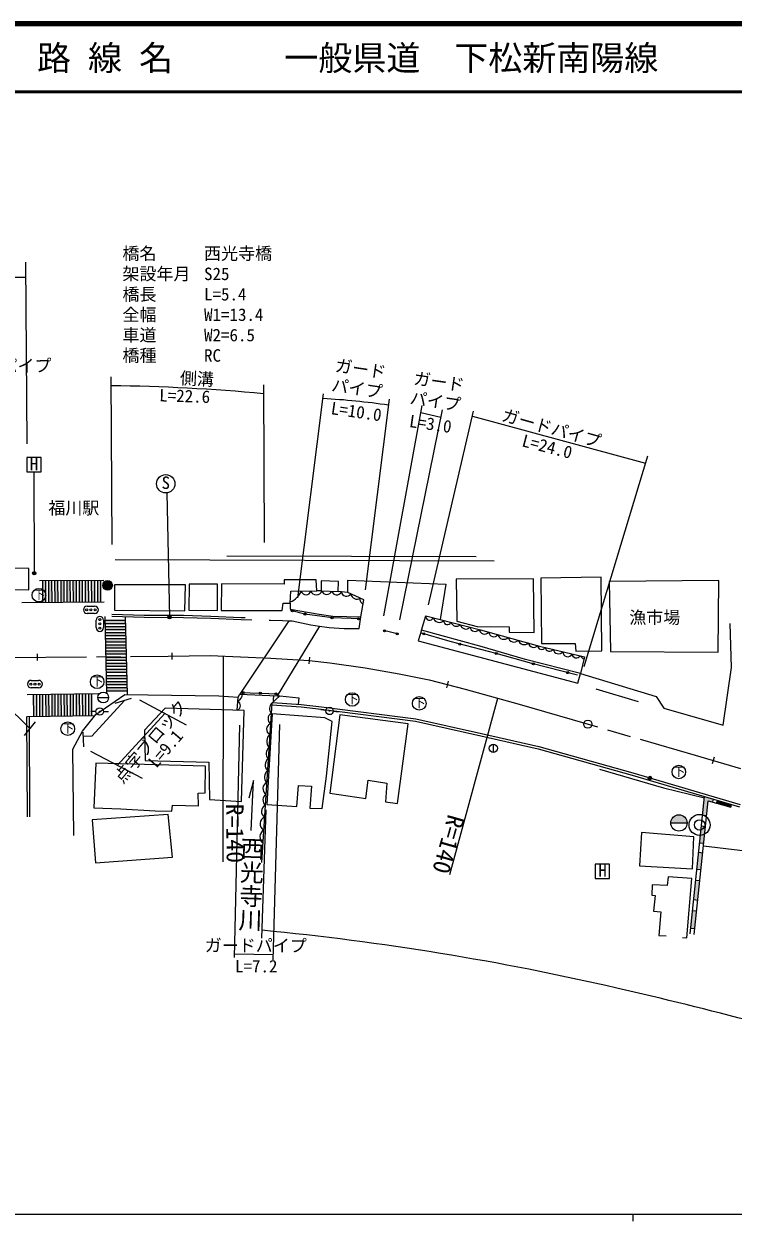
# Model space of a CAD drawing. Units: millimetres at full size, sheet at 1:1000; details may follow other scales. Extents: x 40000 to 217859622, y -2444558 to 380000.
# Drawn here: x 178450 to 282723, y 204000 to 380000 of the extents above; entities that cross this region are included whole.
import ezdxf
from ezdxf.enums import TextEntityAlignment as Align

# ---------------------------------------------------------------- set-up
doc = ezdxf.new("R2010")
doc.units = ezdxf.units.MM
doc.header["$LTSCALE"] = 1000
doc.linetypes.add('CHAIN', pattern=[18.5, 12, -1.5, 3.5, -1.5])
for name, color, linetype, lineweight in [('M-BGD', 7, 'Continuous', 25), ('M-BGD-EXST', 7, 'Continuous', 25), ('M-BMK', 2, 'CHAIN', 13), ('M-BMK-SRVR', 3, 'Continuous', 25), ('M-STR-HTXT', 7, 'Continuous', 13), ('M-STR-STR1', 1, 'Continuous', 25), ('M-STR-STRC', 7, 'Continuous', 25), ('M-TTL', 2, 'Continuous', 140), ('M-TTL-BAND', 7, 'Continuous', 25), ('M-TTL-LINE', 7, 'Continuous', 50)]:
    doc.layers.add(name, color=color, linetype=linetype, lineweight=lineweight)
doc.layers.add('M-BMK-HTXT', color=7, linetype='Continuous')
doc.layers.add('M-TTL-TXT', color=7, linetype='Continuous')
doc.styles.add('@ＭＳ ゴシック', font='')
doc.styles.add('ＭＳ ゴシック', font='')
doc.styles.get('@ＭＳ ゴシック').set_extended_font_data('@MS Gothic')
doc.styles.get('ＭＳ ゴシック').set_extended_font_data('MS Gothic')

msp = doc.modelspace()

# ---------------------------------------------------------------- hatches: boundary and pattern name
at = {"layer": 'M-BGD'}
for points in [[(190050, 297460, 1), (191450, 297460, 0.41421), (190750, 298160, 0.41421)], [(189544, 278918, 1), (189644, 278918, 1)], [(223338, 279006, 1), (223438, 278995, 1)], [(279071, 265805), (279724, 265618), (279844, 266023), (278531, 266410), (278248, 263684), (278844, 263622)], [(280419, 265854), (280301, 265452), (282413, 264846), (282419, 265266)], [(275963, 262530, 0.41421), (274763, 263730, 0.41421), (273563, 262530)], [(278679, 262030), (278082, 262092), (277823, 259606), (278420, 259544)], [(278275, 258151), (277679, 258213), (277420, 255727), (278017, 255665)], [(277851, 254073), (277254, 254135), (276954, 251251), (277551, 251189)], [(277386, 249597), (276789, 249660), (276520, 247073), (277117, 247011)]]:
    msp.add_hatch(color=256, dxfattribs=at).paths.add_polyline_path(points)
at = {"layer": 'M-BGD-EXST'}
for points in [[(180218, 299246, 0.41421), (179968, 299496, 0.41421), (179718, 299246, 1)], [(200104, 292771, 0.41421), (199854, 293021, 0.41421), (199604, 292771, 1)], [(270753, 269137, 0.41421), (270503, 269387, 0.41421), (270253, 269137, 1)]]:
    msp.add_hatch(color=256, dxfattribs=at).paths.add_polyline_path(points)
at = {"layer": 'M-STR-STRC'}
for points in [[(181656, 298182), (181206, 298179), (181226, 294979), (181676, 294982)], [(182556, 298188), (182106, 298185), (182126, 294985), (182576, 294988)], [(183456, 298194), (183006, 298191), (183026, 294991), (183476, 294994)], [(184356, 298200), (183906, 298197), (183926, 294997), (184376, 295000)], [(185256, 298205), (184806, 298202), (184826, 295003), (185276, 295005)], [(186155, 298211), (185705, 298208), (185726, 295008), (186176, 295011)], [(187055, 298217), (186605, 298214), (186626, 295014), (187076, 295017)], [(187955, 298223), (187505, 298220), (187526, 295020), (187976, 295023)], [(188855, 298229), (188405, 298226), (188426, 295026), (188876, 295029)], [(189755, 298235), (189305, 298232), (189326, 295032), (189776, 295035)], [(193415, 292326), (190414, 292326), (190424, 291876), (193425, 291876)], [(193435, 291426), (190435, 291426), (190445, 290976), (193446, 290976)], [(193456, 290526), (190455, 290526), (190465, 290076), (193466, 290076)], [(193476, 289626), (190475, 289626), (190486, 289176), (193486, 289176)], [(193497, 288726), (190496, 288726), (190506, 288276), (193507, 288276)], [(193517, 287826), (190516, 287826), (190527, 287376), (193527, 287376)], [(193538, 286926), (190537, 286926), (190547, 286476), (193548, 286476)], [(193558, 286026), (190557, 286026), (190567, 285576), (193568, 285576)], [(193578, 285126), (190578, 285126), (190588, 284676), (193589, 284676)], [(193599, 284226), (190598, 284226), (190608, 283776), (193609, 283776)], [(193619, 283326), (190618, 283326), (190629, 282876), (193629, 282876)], [(193650, 281976), (193640, 282426), (190639, 282426), (190649, 281976)], [(180281, 281406), (179831, 281400), (179850, 278200), (180300, 278206)], [(181181, 281419), (180731, 281413), (180750, 278212), (181200, 278219)], [(182081, 281431), (181631, 281425), (181650, 278225), (182100, 278231)], [(182981, 281443), (182531, 281437), (182550, 278237), (183000, 278243)], [(183881, 281455), (183431, 281449), (183450, 278249), (183900, 278255)], [(184781, 281468), (184331, 281461), (184350, 278261), (184799, 278268)], [(185681, 281480), (185231, 281474), (185249, 278274), (185699, 278280)], [(186581, 281492), (186131, 281486), (186149, 278286), (186599, 278292)], [(187481, 281504), (187031, 281498), (187049, 278298), (187499, 278304)], [(188381, 281517), (187931, 281510), (187949, 278310), (188399, 278316)]]:
    msp.add_hatch(color=256, dxfattribs=at).paths.add_polyline_path(points)

# ---------------------------------------------------------------- linework, layer by layer
at = {"layer": 'M-BGD'}
for p, q in [((191885, 301243), (247617, 301084)), ((208272, 301824), (244952, 301687)), ((222132, 296680), (221512, 296671)), ((233553, 290271), (231311, 290825)), ((210346, 281696), (215838, 281503)), ((262530, 282242), (268783, 280404)), ((189305, 280972), (190905, 280972)), ((209795, 279106), (209946, 281007)), ((209946, 281007), (210201, 281480)), ((178955, 263407), (178897, 278178)), ((179305, 263408), (179247, 278179)), ((189044, 278918), (188294, 278918)), ((190144, 278918), (190894, 278918)), ((222841, 279060), (222096, 279142)), ((223935, 278941), (224680, 278859)), ((247462, 274102), (247462, 272902)), ((276430, 246208), (278531, 266410)), ((279724, 265618), (279844, 266023)), ((280301, 265452), (280419, 265854)), ((282419, 265266), (282413, 264846)), ((273563, 262530), (275963, 262530)), ((278248, 263684), (278844, 263622)), ((278082, 262092), (278679, 262030)), ((277823, 259606), (278420, 259544)), ((277679, 258213), (278275, 258151)), ((277420, 255727), (278017, 255665)), ((277254, 254135), (277851, 254073)), ((276954, 251251), (277551, 251189)), ((276789, 249660), (277386, 249597)), ((276520, 247073), (277117, 247011))]:
    msp.add_line(p, q, dxfattribs=at)
for points in [[(158204, 301070), (158253, 295559), (164942, 295250), (164942, 295804), (175884, 295928), (175804, 296862), (179168, 296809), (179168, 299930), (172254, 300010), (172281, 301103)], [(191756, 297536), (191756, 293811), (202116, 293724), (202203, 297536)], [(202730, 297638), (202720, 293816), (206927, 293776), (206897, 297658)], [(207521, 297708), (207441, 293785), (216411, 293744), (216552, 294847), (217595, 294866), (217676, 296600), (221512, 296671), (221441, 298296), (216734, 298296), (216714, 297626)], [(222142, 298124), (222132, 296680), (224664, 296547), (224705, 298042)], [(242021, 298386), (242093, 292219), (245117, 291397), (249786, 291379), (249822, 290557), (253471, 290539), (253400, 298441)], [(254480, 298495), (254569, 288906), (259507, 288924), (259579, 287780), (263404, 287849), (263337, 298676)], [(264522, 298025), (264722, 287755), (280526, 287617), (280608, 298185)], [(236902, 290883), (237544, 292972), (245561, 290933), (254256, 288543), (260895, 286962), (260308, 284486), (252180, 286548), (245493, 288512)], [(210815, 279076), (199222, 279416), (196157, 276182), (196254, 271708), (205647, 271442), (205724, 265996), (210434, 265669)], [(223791, 277435), (222718, 277985), (214927, 278581), (214173, 265238), (218566, 264934), (218826, 268020), (220755, 267947), (220494, 264716), (222306, 264644), (222916, 269403)], [(234958, 277100), (224889, 278409), (223412, 266926), (228727, 266115), (229062, 268821), (231823, 268402), (231604, 265658), (233393, 265368)], [(205166, 270897), (189044, 271303), (188734, 264732), (192716, 264595), (197767, 264313), (200218, 264285), (200298, 265168), (204110, 265065), (204087, 266889), (205086, 266935)], [(199645, 263772), (188494, 262995), (188993, 256643), (200279, 257513)], [(276943, 260501), (269283, 261117), (268989, 256248), (276738, 255808)]]:
    msp.add_lwpolyline(points, close=True, dxfattribs=at)
for points in [[(226078, 296405), (226081, 298208), (240483, 297636), (239639, 292439)], [(217595, 294866), (217604, 293973), (221857, 293231), (223860, 292955), (227987, 292830), (228421, 295355), (226078, 296405), (224664, 296547)], [(191373, 292938), (196122, 292795), (201916, 292758), (205912, 292648), (210381, 292451), (211957, 292407)], [(191375, 293238), (196128, 293095), (201921, 293058), (205922, 292948), (210387, 292751), (210959, 292756)], [(214488, 292335), (214725, 292328), (216472, 292308), (217410, 292264)], [(227943, 292541), (223750, 292689), (219775, 293243), (217638, 293786)], [(221928, 291461), (223356, 291267), (225514, 291140), (227727, 291140), (227987, 292830)], [(236902, 290883), (236410, 289307), (259904, 283071), (260308, 284487)], [(259863, 284261), (253135, 285965), (247909, 287441), (241128, 289193), (236777, 290483)], [(260308, 284487), (271397, 281106), (272562, 279384), (281247, 276914), (282480, 285400), (282313, 291869)], [(185785, 260694), (185620, 273360), (187061, 276004), (189045, 278482), (193300, 281394), (196678, 281371), (207125, 281231), (209946, 281007)], [(215678, 281242), (216054, 281225), (214901, 280163), (213905, 265078), (213406, 256727)], [(214883, 279894), (219206, 279599), (222161, 279277), (236025, 277482), (245653, 275356), (254088, 273419), (267893, 269540), (283666, 264899)], [(214983, 280238), (219237, 279948), (222203, 279624), (236085, 277827), (245730, 275697), (254174, 273759), (267989, 269876), (283757, 265237)], [(216054, 281225), (218890, 280920), (218792, 279978)], [(263067, 270446), (272480, 267692), (278509, 266202)], [(211860, 261432), (212228, 268773), (211532, 266165)], [(277027, 246146), (279071, 265805), (282413, 264846)], [(278383, 259186), (287011, 258136), (285563, 244668)], [(275284, 245692), (275907, 245662), (276679, 254351), (273192, 254618), (273043, 253343), (270832, 253447), (270773, 251890), (271278, 251860), (271011, 249547), (272079, 249443), (271812, 246003), (272895, 245914)]]:
    msp.add_lwpolyline(points, dxfattribs=at)
for centre, radius in [((190750, 297460), 700), ((217923, 293713), 150), ((219775, 293243), 150), ((223750, 292689), 150), ((227645, 292552), 150), ((231481, 290783), 150), ((233343, 290322), 150), ((237263, 290339), 150), ((242559, 288823), 150), ((247909, 287441), 150), ((253359, 285908), 150), ((258406, 284630), 150), ((190105, 280972), 800), ((210667, 281684), 150), ((213203, 281596), 150), ((215501, 281515), 150), ((189594, 278918), 550), ((189594, 278918), 50), ((223388, 279000), 550), ((223388, 279000), 50), ((247462, 273502), 600), ((274763, 262530), 1200), ((277800, 262241), 1550), ((277800, 262241), 768)]:
    msp.add_circle(centre, radius, dxfattribs=at)
for centre, radius, start, end in [((216519, 297798), 2971, 291.40275, 336.83937), ((219922, 296744), 682, 189.7024, 352.4027), ((221423, 296918), 867, 197.75119, 343.59971), ((223000, 296900), 779, 196.92388, 337.05456), ((224427, 296807), 740, 196.54228, 335.71051), ((225877, 296652), 790, 190.92509, 325.36315), ((227396, 296313), 876, 187.1943, 304.5314), ((228483, 295366), 632, 159.11488, 254.82152), ((238091, 292873), 555, 169.77685, 341.68274), ((239527, 292955), 945, 195.73637, 315.72322), ((240710, 292195), 516, 168.78675, 342.67284), ((242041, 292350), 893, 200.2345, 311.22509), ((243424, 291853), 814, 192.41795, 319.04164), ((244774, 291428), 743, 188.35483, 323.10476), ((246163, 291104), 804, 188.71232, 320.84469), ((247531, 290663), 748, 185.11976, 324.13967), ((249009, 290430), 896, 193.23698, 316.02245), ((250500, 289982), 864, 191.65215, 317.60728), ((252018, 289670), 920, 197.13007, 312.12935), ((253377, 289090), 749, 187.80495, 321.45448), ((254549, 288632), 587, 180.87819, 331.2757), ((255726, 288434), 667, 187.24588, 325.9665), ((257060, 288193), 793, 189.61286, 323.59952), ((258387, 287662), 692, 174.96398, 338.24839), ((259678, 287459), 650, 184.66077, 328.55161), ((262583, 289099), 3072, 220.11472, 234.69865), ((209515, 279814), 761, 291.59146, 59.36116), ((209410, 281550), 1188, 294.52674, 355.78252), ((215721, 279333), 1166, 134.69379, 217.75142), ((216370, 280670), 1260, 152.09196, 193.06831), ((215239, 277833), 901, 119.26206, 233.18315), ((214959, 276320), 834, 108.14152, 244.30369), ((215601, 274534), 1442, 134.12963, 218.31558), ((215307, 272748), 1224, 133.16198, 219.28323), ((215129, 271045), 1205, 129.65979, 222.78542), ((215047, 269296), 1228, 130.77639, 221.66882), ((214587, 267600), 992, 117.49223, 234.95298), ((214794, 265878), 1196, 130.46443, 221.98078), ((214331, 264213), 965, 116.24622, 236.92555), ((214263, 262414), 1091, 114.83519, 238.33658), ((214391, 260466), 1237, 124.52026, 228.65151)]:
    msp.add_arc(centre, radius, start, end, dxfattribs=at)
at = {"layer": 'M-BGD-EXST'}
for p, q in [((180963, 316245), (178863, 316245)), ((178863, 316245), (178863, 314145)), ((180963, 314145), (180963, 316245)), ((178863, 314145), (180963, 314145)), ((179913, 314145), (179968, 299246)), ((199454, 311049), (199854, 292771)), ((264555, 256482), (262455, 256482)), ((262455, 256482), (262455, 254382)), ((264555, 254382), (264555, 256482)), ((262455, 254382), (264555, 254382))]:
    msp.add_line(p, q, dxfattribs=at)
for centre, radius in [((199306, 312391), 1350), ((179968, 299246), 250), ((180653, 296018), 1000), ((199854, 292771), 250), ((189213, 283290), 1000), ((226717, 280683), 1000), ((236575, 280111), 1000), ((184895, 276385), 1000), ((270503, 269137), 250), ((274749, 270023), 1000)]:
    msp.add_circle(centre, radius, dxfattribs=at)
at = {"layer": 'M-BMK'}
msp.add_lwpolyline([(64717, 286091), (75756, 286142), (106507, 286313), (126520, 286463), (152207, 286500), (175642, 286863), (199680, 287028), (205834, 287131), (214754, 286768), (220382, 286409), (223407, 286060), (228639, 285339), (233616, 284462), (238038, 283551), (243310, 282214), (251270, 279974), (277139, 272502), (283801, 270525)], dxfattribs=at)
at = {"layer": 'M-BMK-SRVR'}
for p, q in [((180407, 287395), (180414, 286395)), ((200178, 287536), (200195, 286536)), ((220427, 286908), (220363, 285910)), ((240852, 283353), (240607, 282383)), ((279927, 272196), (279642, 271238))]:
    msp.add_line(p, q, dxfattribs=at)
msp.add_circle((261361, 277060), 600, dxfattribs=at)
at = {"layer": 'M-STR-HTXT'}
for p, q in [((178691, 344988), (178878, 318251)), ((191445, 303465), (191280, 328135)), ((213670, 326955), (213772, 303752)), ((218724, 295635), (222508, 325618)), ((232159, 324847), (228631, 296818)), ((231386, 292989), (236996, 323917)), ((239960, 323266), (233654, 292385)), ((236809, 322883), (239740, 322188)), ((237924, 294598), (244580, 323051)), ((244413, 322336), (269837, 315417)), ((270157, 316475), (260792, 285489)), ((207766, 256816), (207777, 287052)), ((195424, 280616), (202315, 276973)), ((241074, 254930), (248140, 280855)), ((192211, 271030), (199188, 278626)), ((209389, 242734), (210191, 276897)), ((216053, 277023), (215068, 242405)), ((188227, 273100), (195853, 269138)), ((213432, 245585), (214046, 264460)), ((209402, 243276), (215090, 243193))]:
    msp.add_line(p, q, dxfattribs=at)
for centre, radius, start, end in [((217948, -11405095), 11747884, 90.19138, 90.59447), ((189320, 75426), 251374, 84.43973, 89.55115), ((217159, 224907), 100148, 81.45148, 86.98901), ((174451, -156594), 405232, 76.99897, 84.47445), ((100778, -475681), 732712, 75.35991, 76.99897)]:
    msp.add_arc(centre, radius, start, end, dxfattribs=at)
at = {"layer": 'M-STR-STR1'}
for p, q in [((217410, 292264), (210201, 281480)), ((221928, 291461), (215678, 281242)), ((210201, 281480), (215678, 281242))]:
    msp.add_line(p, q, dxfattribs=at)
msp.add_lwpolyline([(217410, 292264), (217882, 292243), (220639, 291635), (221928, 291461)], dxfattribs=at)
at = {"layer": 'M-STR-STRC'}
for p, q in [((180756, 298176), (190205, 298237)), ((181226, 294979), (181206, 298179)), ((181676, 294982), (181656, 298182)), ((182126, 294985), (182106, 298185)), ((182576, 294988), (182556, 298188)), ((183026, 294991), (183006, 298191)), ((183476, 294994), (183456, 298194)), ((183926, 294997), (183906, 298197)), ((184376, 295000), (184356, 298200)), ((184826, 295003), (184806, 298202)), ((185276, 295005), (185256, 298205)), ((185726, 295008), (185705, 298208)), ((186176, 295011), (186155, 298211)), ((186626, 295014), (186605, 298214)), ((187076, 295017), (187055, 298217)), ((187526, 295020), (187505, 298220)), ((187976, 295023), (187955, 298223)), ((188426, 295026), (188405, 298226)), ((188876, 295029), (188855, 298229)), ((189326, 295032), (189305, 298232)), ((189776, 295035), (189755, 298235)), ((178154, 294959), (190226, 295038)), ((187740, 294413), (188840, 294413)), ((188840, 293313), (187740, 293313)), ((189054, 291247), (189054, 292347)), ((190154, 292347), (190154, 291247)), ((190659, 281526), (190401, 292895)), ((190414, 292326), (193415, 292326)), ((193663, 281392), (193402, 292877)), ((190424, 291876), (193425, 291876)), ((190435, 291426), (193435, 291426)), ((190445, 290976), (193446, 290976)), ((190455, 290526), (193456, 290526)), ((190465, 290076), (193466, 290076)), ((190475, 289626), (193476, 289626)), ((190486, 289176), (193486, 289176)), ((190496, 288726), (193497, 288726)), ((190506, 288276), (193507, 288276)), ((190516, 287826), (193517, 287826)), ((190527, 287376), (193527, 287376)), ((190537, 286926), (193538, 286926)), ((190547, 286476), (193548, 286476)), ((190557, 286026), (193558, 286026)), ((190567, 285576), (193568, 285576)), ((190578, 285126), (193578, 285126)), ((179515, 283494), (180615, 283494)), ((190588, 284676), (193589, 284676)), ((190598, 284226), (193599, 284226)), ((190608, 283776), (193609, 283776)), ((180615, 282394), (179515, 282394)), ((190618, 283326), (193619, 283326)), ((190629, 282876), (193629, 282876)), ((190639, 282426), (193640, 282426)), ((190649, 281976), (193650, 281976)), ((189374, 281530), (178932, 281388)), ((179831, 281400), (179850, 278200)), ((180281, 281406), (180300, 278206)), ((180731, 281413), (180750, 278212)), ((181181, 281419), (181200, 278219)), ((181631, 281425), (181650, 278225)), ((182081, 281431), (182100, 278231)), ((182531, 281437), (182550, 278237)), ((182981, 281471), (183000, 278243)), ((183431, 281449), (183450, 278249)), ((183881, 281455), (183900, 278255)), ((184331, 281461), (184350, 278261)), ((184781, 281482), (184799, 278268)), ((185231, 281474), (185249, 278274)), ((185681, 281480), (185699, 278280)), ((186131, 281486), (186149, 278286)), ((186581, 281492), (186599, 278292)), ((187031, 281498), (187049, 278298)), ((187481, 281504), (187499, 278304)), ((187931, 281510), (187949, 278310)), ((188381, 281517), (188399, 278316)), ((191885, 280136), (194244, 280877)), ((178950, 278188), (188918, 278324)), ((180082, 277417), (178491, 275379)), ((187112, 275860), (187185, 273710))]:
    msp.add_line(p, q, dxfattribs=at)
for points in [[(126901, 279895), (143679, 279868), (143679, 278860), (169583, 279082), (169544, 280142), (175483, 280202), (179318, 276438)], [(193217, 280554), (188409, 275277), (187134, 275234)]]:
    msp.add_lwpolyline(points, dxfattribs=at)
for centre in [(187674, 293857), (188294, 293857), (188914, 293857), (189610, 292421), (189610, 291801), (189610, 291181), (179450, 282938), (180070, 282938), (180690, 282938)]:
    msp.add_circle(centre, 150, dxfattribs=at)
for centre, start, end in [((187740, 293863), 90, 180), ((188840, 293863), 0, 90), ((187740, 293863), 180, 270), ((188840, 293863), 270, 0), ((189604, 292347), 90, 180), ((189604, 292347), 0, 90), ((189604, 291247), 180, 270), ((189604, 291247), 270, 0), ((179515, 282944), 90, 180), ((180615, 282944), 0, 90), ((179515, 282944), 180, 270), ((180615, 282944), 270, 0)]:
    msp.add_arc(centre, 550, start, end, dxfattribs=at)
at = {"layer": 'M-TTL'}
msp.add_line((680000, 380000), (40000, 380000), dxfattribs=at)
at = {"layer": 'M-TTL-BAND'}
for p, q in [((40000, 205000), (579000, 205000)), ((268000, 205000), (268000, 204000))]:
    msp.add_line(p, q, dxfattribs=at)
at = {"layer": 'M-TTL-LINE'}
msp.add_line((40000, 370000), (680000, 370000), dxfattribs=at)

# ---------------------------------------------------------------- texts
at = {"layer": 'M-BGD-EXST', "style": 'ＭＳ ゴシック'}
for s, height, p in [('H', 1833, (179315, 313837)), ('下', 1320, (179800, 295030)), ('下', 1320, (188361, 282302)), ('下', 1320, (225865, 279696)), ('下', 1320, (235723, 279124)), ('下', 1320, (184042, 275398)), ('下', 1320, (273897, 269036)), ('H', 1833, (262908, 254074))]:
    msp.add_text(s, height=height, dxfattribs=at).set_placement(p, align=Align.BOTTOM_LEFT)
msp.add_text('S', height=1833, rotation=358.508, dxfattribs=at).set_placement((198651, 311098), align=Align.BOTTOM_LEFT)
at = {"layer": 'M-BMK-HTXT', "style": 'ＭＳ ゴシック'}
for s, p in [('福川駅', (182038, 307375)), ('漁市場', (267461, 291283))]:
    msp.add_text(s, height=1833, dxfattribs=at).set_placement(p, align=Align.BOTTOM_LEFT)
at = {"layer": 'M-BMK-HTXT', "style": '@ＭＳ ゴシック'}
msp.add_text('西光寺川', height=2566, rotation=268.218, dxfattribs=at).set_placement((210034, 260588), align=Align.BOTTOM_LEFT)
at = {"layer": 'M-STR-HTXT', "style": 'ＭＳ ゴシック'}
for s, p in [('橋名', (192934, 344792)), ('西光寺橋', (204934, 344792)), ('架設年月', (192934, 341792)), ('S25', (204934, 341792)), ('橋長', (192934, 338792)), ('L=5.4', (204934, 338792)), ('全幅', (192934, 335792)), ('W1=13.4', (204934, 335792)), ('車道', (192934, 332792)), ('W2=6.5', (204934, 332792)), ('橋種', (192934, 329792)), ('RC', (204934, 329792)), ('L=7.2', (209491, 240001))]:
    msp.add_text(s, height=1833, dxfattribs=at).set_placement(p, align=Align.BOTTOM_LEFT)
for s, height, rotation, p in [('ガードパイプ', 1833, 1.014, (167530, 328070)), ('ガード', 1833, 351.773, (224042, 328388)), ('側溝 ', 1833, 357.331, (201329, 326494)), ('パイプ', 1833, 351.773, (223502, 325503)), ('ガード', 1833, 351.773, (235567, 326499)), ('L=22.6', 1833, 358.082, (198305, 323965)), ('パイプ', 1833, 351.773, (235027, 323614)), ('L=10.0', 1833, 351.773, (223419, 322095)), ('L=3.0', 1833, 351.773, (234944, 320205)), ('ガードパイプ', 1833, 344.476, (248422, 321177)), ('L=24.0', 1833, 345.471, (251413, 317393)), ('点字ブロック', 1833, 49.982, (193377, 267835)), ('L=9.1', 1833, 49.399, (198347, 270131)), ('R=140', 2566, 270.571, (207404, 265337)), ('R=140', 2566, 254.264, (240106, 264130)), ('ガードパイプ', 1833, 359.796, (205034, 243069))]:
    msp.add_text(s, height=height, rotation=rotation, dxfattribs=at).set_placement(p, align=Align.BOTTOM_LEFT)
at = {"layer": 'M-TTL-TXT', "style": 'ＭＳ ゴシック'}
for s, p in [('路 線 名', (180380, 375000)), ('一般県道\u3000下松新南陽線', (216734, 375000))]:
    msp.add_text(s, height=3666, dxfattribs=at).set_placement(p, align=Align.MIDDLE_LEFT)

doc.saveas('drawing.dxf')
